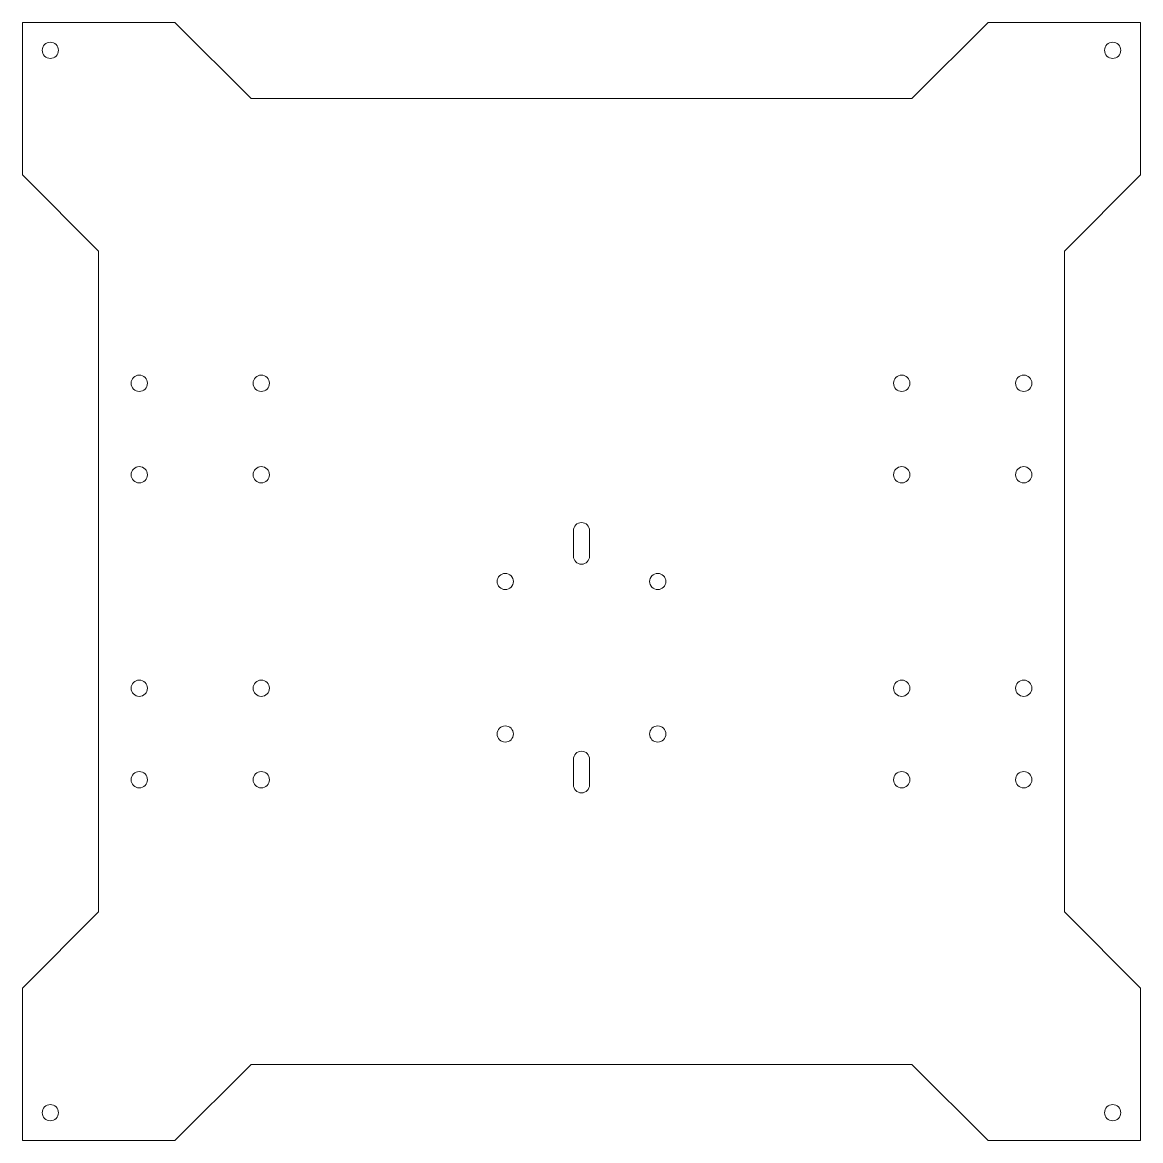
# Model space of a CAD drawing. Header units: millimetres. Extents: x -110 to 110, y -110 to 110.
import ezdxf

# ---------------------------------------------------------------- set-up
doc = ezdxf.new("R2010")
doc.units = ezdxf.units.MM

msp = doc.modelspace()

# ---------------------------------------------------------------- linework, layer by layer
at = {"color": 7, "linetype": 'Continuous', "lineweight": 15}
for p, q in [((-80, 110), (-110, 110)), ((-110, 110), (-110, 80)), ((-80, 110), (-65, 95)), ((80, 110), (65, 95)), ((110, 110), (80, 110)), ((110, 80), (110, 110)), ((-65, 95), (65, 95)), ((-110, 80), (-95, 65)), ((110, 80), (95, 65)), ((-95, 65), (-95, -65)), ((95, 65), (95, -65)), ((-1.6, 10), (-1.6, 5)), ((1.6, 5), (1.6, 10)), ((-1.6, -35), (-1.6, -40)), ((1.6, -40), (1.6, -35)), ((-110, -80), (-95, -65)), ((110, -80), (95, -65)), ((-110, -80), (-110, -110)), ((110, -110), (110, -80)), ((-80, -110), (-65, -95)), ((-65, -95), (65, -95)), ((80, -110), (65, -95)), ((-110, -110), (-80, -110)), ((80, -110), (110, -110))]:
    msp.add_line(p, q, dxfattribs=at)
for centre in [(-104.5, 104.5), (104.5, 104.5), (-87, 39), (-63, 39), (63, 39), (87, 39), (-87, 21), (-63, 21), (63, 21), (87, 21), (-15, 0), (15, 0), (-87, -21), (-63, -21), (63, -21), (87, -21), (-15, -30), (15, -30), (-87, -39), (-63, -39), (63, -39), (87, -39), (-104.5, -104.5), (104.5, -104.5)]:
    msp.add_circle(centre, 1.6, dxfattribs=at)
for centre, start, end in [((0, 10), 0, 180), ((0, 5), 180, 0), ((0, -35), 0, 180), ((0, -40), 180, 0)]:
    msp.add_arc(centre, 1.6, start, end, dxfattribs=at)

doc.saveas('drawing.dxf')
